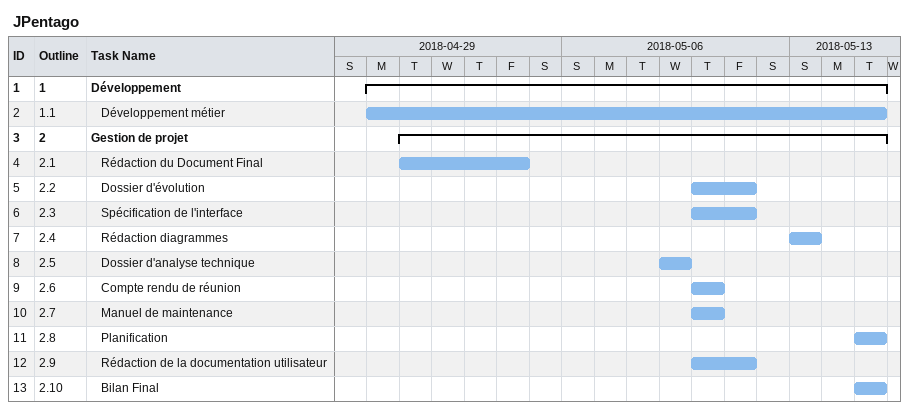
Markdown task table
JPentago

| ID | WBS | Task | Start | Finish |
|---|---|---|---|---|
| 1 | 1 | **Développement** | 2018-04-30 | 2018-05-15 |
| 2 | 1.1 | Développement métier | 2018-04-30 | 2018-05-15 |
| 3 | 2 | **Gestion de projet** | 2018-05-01 | 2018-05-15 |
| 4 | 2.1 | Rédaction du Document Final | 2018-05-01 | 2018-05-04 |
| 5 | 2.2 | Dossier d'évolution | 2018-05-10 | 2018-05-11 |
| 6 | 2.3 | Spécification de l'interface | 2018-05-10 | 2018-05-11 |
| 7 | 2.4 | Rédaction diagrammes | 2018-05-13 | 2018-05-13 |
| 8 | 2.5 | Dossier d'analyse technique | 2018-05-09 | 2018-05-09 |
| 9 | 2.6 | Compte rendu de réunion | 2018-05-10 | 2018-05-10 |
| 10 | 2.7 | Manuel de maintenance | 2018-05-10 | 2018-05-10 |
| 11 | 2.8 | Planification | 2018-05-15 | 2018-05-15 |
| 12 | 2.9 | Rédaction de la documentation utilisateur | 2018-05-10 | 2018-05-11 |
| 13 | 2.10 | Bilan Final | 2018-05-15 | 2018-05-15 |
